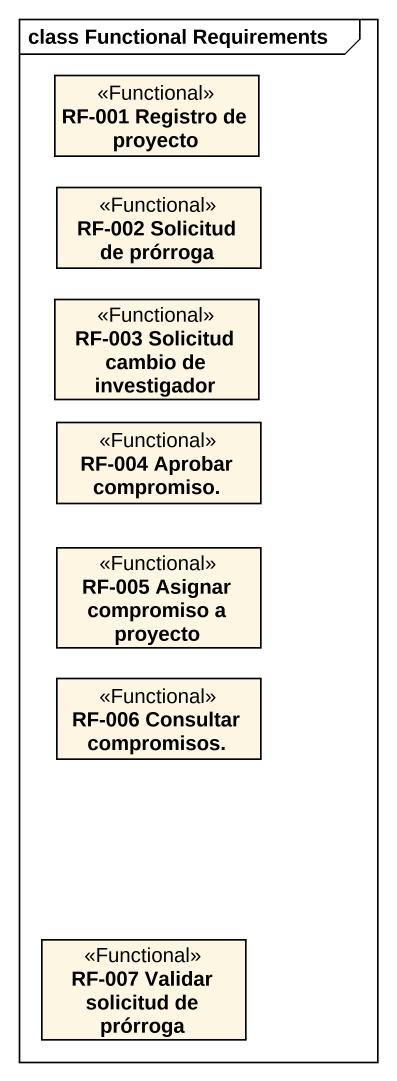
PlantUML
@startuml
mainframe class Functional Requirements
hide circle
hide empty members
class "RF-001 Registro de proyecto" as RF_001_Registro_de_proyecto <<Functional>>
class "RF-002 Solicitud de prórroga" as RF_002_Solicitud_de_prórroga <<Functional>>
class "RF-003 Solicitud cambio de investigador" as RF_003_Solicitud_cambio_de <<Functional>>
class "RF-004 Aprobar compromiso." as RF_004_Aprobar_compromiso <<Functional>>
class "RF-005 Asignar compromiso a proyecto" as RF_005_Asignar_compromiso_a <<Functional>>
class "RF-006 Consultar compromisos." as RF_006_Consultar_compromisos <<Functional>>
class "RF-007 Validar solicitud de prórroga" as RF_007_Validar_solicitud_de <<Functional>>
@enduml
